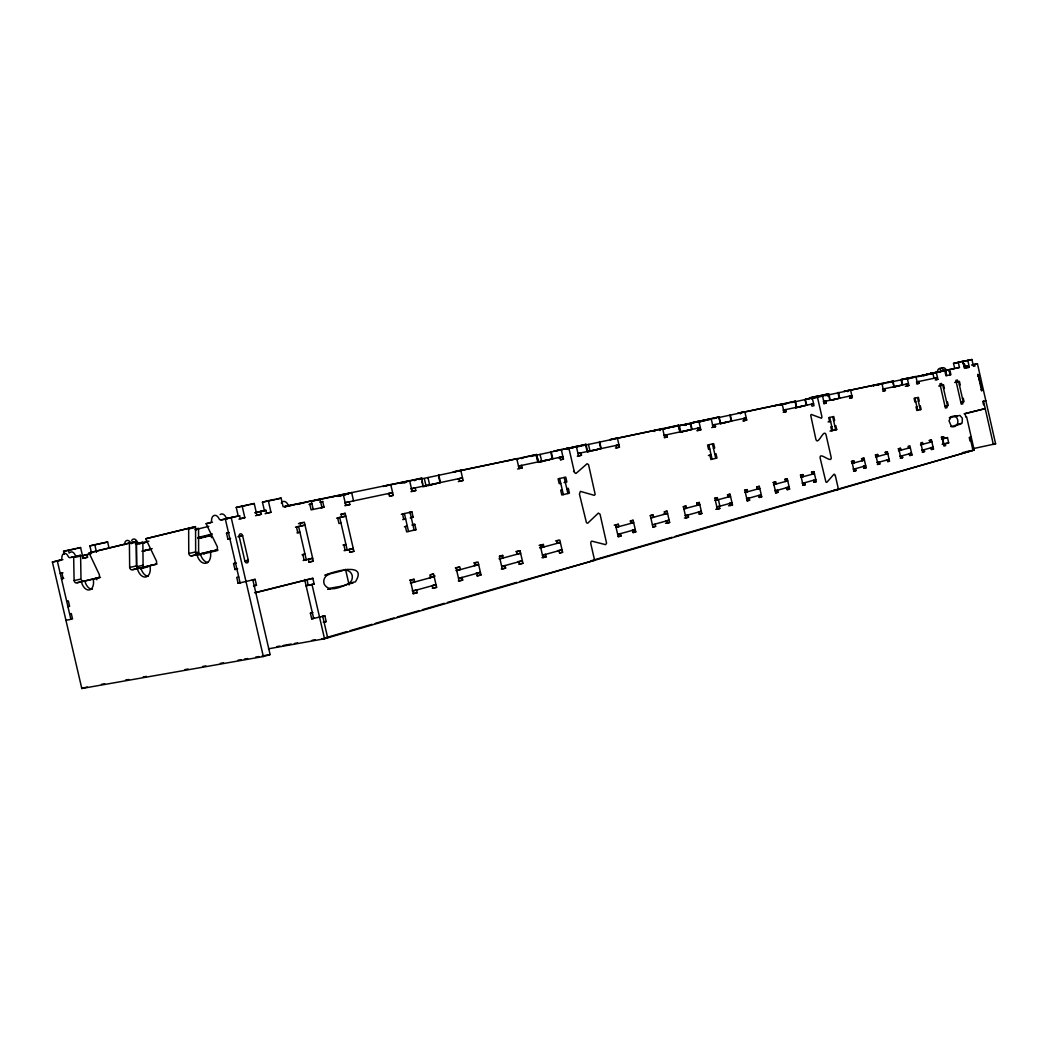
<?xml version="1.0" encoding="UTF-8"?>
<svg xmlns="http://www.w3.org/2000/svg" width="1048" height="1048" viewBox="0 0 1048 1048"><rect width="100%" height="100%" fill="white"/><g stroke="black" fill="none" stroke-linecap="round" stroke-linejoin="round"><path stroke-width="1.5" d="M124.594 544.685L124.738 543.178A5.384 3.406 77.5 0 1 130.031 541.855L131.21 543.768M950.85 417.379L948.964 420.811L951.204 425.881L952.855 426.209L962.182 423.012L962.326 418.257L959.955 415.414L949.252 417.733M329.242 574.304C324.959 575.352 322.522 580.422 324.33 584.404C331.089 595.133 346.495 582.74 355.351 581.915C368.424 561.256 332.989 571.71 325.312 575.129M344.137 495.167L351.643 492.612L353.556 500.892M923.485 375.826L932.799 372.931L934.017 378.276M339.107 496.28L351.643 492.612L337.351 496.149M324.906 637.996L346.914 631.603M350.058 630.7L372.066 624.307M375.21 623.403L394.074 617.927M397.218 617.01L419.213 610.63M422.357 609.713L444.365 603.334M447.509 602.417L516.677 582.361M519.821 581.444L594.609 560.3L590.849 543.912A2.45 1.533 78.8 0 1 591.793 541.135L605.6 544.659L606.569 543.244L600.059 514.24L598.369 513.088L587.692 523.214L586.474 522.795L579.439 494.119L580.382 491.368L594.295 495.337L595.172 494.381L588.531 464.552L587.05 463.753L575.994 473.46A2.45 1.533 76.9 0 1 574.225 471.39L568.841 447.889L564.662 448.911M590.548 560.929L672.004 537.297M675.148 536.38L831.785 490.936M96.914 579.793A9.812 6.052 77 0 0 96.626 578.208L93.167 578.981A9.825 6.052 77 0 1 89.499 589.932A9.825 6.052 77 0 1 81.39 581.745L76.386 582.911A2.79 1.703 77 0 1 74.094 580.592L73.688 557.562A2.79 1.716 77.5 0 0 73.57 556.763L70.072 557.641A2.79 1.703 77.5 0 1 68.487 556.881L67.295 554.903A5.567 3.393 77.5 0 0 62.002 556.239L61.806 558.545A2.777 1.69 77.5 0 1 60.745 559.973L52.4 562.056L81.796 688.497L263.349 656.533L270.122 654.568L252.843 579.911M268.458 648.817L324.539 638.756L974.168 450.037L966.662 416.973L965.876 417.183L965.09 413.698L985.212 408.615L964.108 413.79M964.343 366.944L963.099 361.455L971.928 359.503L973.487 366.355L975.02 366.027L974.627 364.324L977.443 363.748L995.6 443.802L993.347 444.457L983.535 401.214M324.081 622.184L326.177 621.595L324.867 615.896L321.906 616.46M970.815 440.789L970.029 441.012L969.243 437.527L971.208 436.99M412.178 590.889L416.554 590.037L417.183 592.723L413.423 593.771L410.318 580.304L414.078 579.295L414.707 581.981L410.318 582.845M430.649 574.631L433.558 574.042L436.623 587.312L432.955 588.334L432.339 585.675M459.181 578.024L462.076 577.448L462.679 580.068L459.142 581.051L456.129 567.964L459.679 567.02L460.282 569.627L455.946 570.492M475.176 565.579L474.587 562.999L478.058 562.069L481.019 574.959L477.561 575.928L476.971 573.335M502.175 566.143L505.044 565.579L505.621 568.108L502.28 569.038L499.359 556.331L502.713 555.427L503.289 557.968L498.992 558.833M515.786 551.628L520.07 550.75L522.939 563.287L519.677 564.204L519.101 561.689M542.799 554.916L545.641 554.353L546.205 556.816L543.047 557.693L540.205 545.34L543.375 544.475L543.938 546.951L539.681 547.816L542.707 546.899M557.261 543.336L556.698 540.886L559.802 540.061L562.606 552.257L559.501 553.108L558.951 550.672M617.731 534.205L620.521 533.642L621.058 535.986L618.215 536.773L615.53 525.061L618.372 524.288L618.909 526.633L616.132 527.196M630.372 520.882L633.149 520.306L635.795 531.886L633.018 532.659L632.481 530.34M655.118 524.079L655.629 526.358L652.93 527.105L650.323 515.682L653.022 514.961L653.546 517.24L650.795 517.804M664.327 511.751L667.065 511.175L669.646 522.454L667 523.201L666.476 520.935M685.274 515.537L687.999 514.987L688.51 517.214L685.942 517.922L683.388 506.787L685.968 506.092L686.466 508.319L683.755 508.883L699.815 504.691L696.933 505.293M696.606 503.053L699.317 502.49L701.832 513.507L699.317 514.201L698.806 512M716.609 506.878L719.295 506.328L719.793 508.503L717.343 509.184L714.867 498.311L717.317 497.656L717.815 499.817L715.116 500.381M727.364 494.787L730.037 494.224L732.486 504.966L730.089 505.634L729.605 503.485M746.464 498.625L749.124 498.088L749.608 500.197L747.276 500.852L744.853 490.241L747.185 489.613L747.669 491.722L745.01 492.285M756.669 486.888L759.315 486.338L761.713 496.831L759.433 497.473L758.949 495.363M774.944 490.752L777.577 490.215L778.048 492.285L775.821 492.914L773.45 482.539L775.69 481.936L776.162 484.006L773.529 484.556M784.651 479.368L787.271 478.818L789.616 489.075L787.428 489.678L786.956 487.621M802.152 483.246L804.746 482.709L805.218 484.726L803.082 485.316L800.777 475.176L802.912 474.6L803.371 476.63L800.777 477.168M811.401 472.163L813.982 471.626L816.261 481.648L814.178 482.237L813.72 480.22M853.059 469.176L855.6 468.639L856.033 470.578L854.094 471.128L851.88 461.421L853.832 460.897L854.277 462.836L851.736 463.36M861.456 458.697L863.971 458.159L866.159 467.762L864.246 468.299L863.801 466.373M876.901 462.587L879.416 462.063L879.848 463.95L877.975 464.474L875.814 454.976L877.687 454.478L878.119 456.365L875.617 456.902M899.774 456.26L902.249 455.749L902.669 457.609L900.874 458.107L898.765 448.793L900.56 448.321L900.979 450.168L898.503 450.692M908.537 448.125L908.118 446.278L909.887 445.806L911.97 455.015L910.214 455.5L909.795 453.653M921.703 450.195L924.153 449.684L924.572 451.505L922.843 451.989L920.773 442.872L922.502 442.4L922.908 444.221L920.471 444.745M929.026 440.514L931.449 439.99L933.506 449.016L931.816 449.487L931.397 447.679M81.796 688.497L87.246 686.977M942.126 444.404L945.178 443.553M312.92 612.49L310.391 613.172L311.701 618.857L314.23 618.163M412.794 591.085L436.007 584.666L432.903 585.269M458.539 578.431L480.429 572.378L475.805 573.295M501.691 566.496L522.376 560.785L517.804 561.689M542.471 555.23L562.042 549.82L557.51 550.724M617.678 534.428L635.271 529.567L632.311 530.17M652.406 524.825L669.122 520.201L666.201 520.804M685.431 515.695L701.335 511.306L698.44 511.882M716.845 507.009L732.002 502.817L729.146 503.407M746.792 498.73L761.241 494.735M775.35 490.831L789.144 487.019L786.354 487.595M802.624 483.285L815.803 479.643M853.648 469.19L865.727 465.849L863.028 466.399M877.543 462.574L889.123 459.378M900.455 456.247L911.55 453.168L908.93 453.719M922.437 450.168L933.1 447.221L930.506 447.758M942.781 444.378L948.689 442.898L947.484 437.566L941.562 439.033M324.867 615.896L311.701 618.857M923.406 375.498L932.799 372.931L918.585 376.573M568.592 448.662L567.636 448.963L568.54 448.819M432.012 576.872L435.09 576.033M410.934 583.002L434.173 576.701L429.523 577.631M456.731 570.584L478.648 564.649L474.037 565.566M499.935 558.872L520.646 553.265L517.594 553.881M540.768 547.803L560.366 542.497L557.353 543.113M616.067 527.393L633.673 522.625L630.726 523.227M650.847 517.974L667.576 513.441L663.201 514.332M715.352 500.486L730.521 496.372L727.679 496.962M745.338 492.364L759.8 488.434L756.984 489.023M773.935 484.608L787.742 480.862L784.952 481.451M801.235 477.207L814.44 473.631L811.676 474.207M852.325 463.36L864.417 460.085L861.718 460.648M876.246 456.876L887.839 453.732L885.18 454.295M899.184 450.653L910.293 447.64M921.192 444.693L931.869 441.798L929.275 442.348M947.484 437.566L943.986 438.523L943.58 436.728L941.156 437.252M337.548 496.425L351.643 492.612M433.558 574.042L429.89 575.038L430.505 577.697M520.07 550.75L516.795 551.641L517.371 554.156M633.149 520.306L630.359 521.066L630.883 523.384M667.065 511.175L664.406 511.896L664.93 514.149M699.317 502.49L696.789 503.171L697.3 505.385M730.037 494.224L727.626 494.866L728.124 497.027M759.315 486.338L757.023 486.953L757.508 489.062M787.271 478.818L785.083 479.408L785.555 481.464M813.982 471.626L811.886 472.19L812.344 474.194M863.971 458.159L862.059 458.683L862.491 460.609M887.276 459.889L887.708 461.762L889.542 461.251L887.407 451.858L885.573 452.356L885.992 454.229M931.449 439.99L929.759 440.448L930.165 442.256M943.58 436.728L941.916 437.173L943.947 446.107L945.597 445.649L945.191 443.867M418.886 479.473L536.655 454.518L538.345 461.854L549.506 459.666M404.096 482.617L406.139 482.106L403.375 482.67M328.129 589.212C335.085 585.662 353.792 587.928 352.233 575.575C351.46 571.92 347.556 569.405 343.901 570.361L347.805 569.536M950.746 426.549C961.37 429.104 959.234 411.484 950.091 417.418M530.694 456.443L586.107 444.339L587.443 451.491M585.216 445.138L678.79 425.239L679.746 431.999M438.68 474.692L440.488 482.525L427.885 485.709M812.632 398.279L811.322 398.633L813.104 398.306M314.138 583.998L306.108 585.766L314.138 583.998L312.815 578.299L254.585 592.736M64.269 554.353L63.561 551.3L80.591 547.554L83.067 558.217L87.56 557.261L86.945 554.602L82.058 555.82L89.696 554.13M238.276 516.219L236.245 507.429L254.219 503.499L256.917 515.184L261.397 514.254L260.716 511.345L254.847 512.799L265.878 510.284L266.546 513.179L270.974 512.262L268.301 500.682L262.445 502.162L264.437 510.821M76.923 548.484L80.591 547.554M249.817 504.625L254.219 503.499M91.608 553.423L89.853 545.89L107.63 541.999L109.097 548.301M107.63 541.999L89.853 545.89M276.711 499.215L281.1 498.114L283.091 506.734L421.833 478.163L423.025 486.233M565.972 449.068L586.107 444.339M677.755 426.025L719.151 416.934L720.356 423.418M544.37 460.924L541.384 461.67M547.017 460.255L552.807 458.801L551.143 451.531M718.299 417.641L795.55 401.201L796.388 407.358M876.403 385.153L893.171 381.092L893.931 386.751M324.932 575.142L342.316 570.754M255.804 592.683L312.815 578.299M77.251 582.727L98.276 577.776A2.83 1.755 77.1 0 0 99.337 574.618L89.407 553.645A2.83 1.742 77.5 0 1 89.159 552.872L136.214 541.41A2.869 1.821 77.6 0 1 136.319 542.235L136.567 565.92A2.869 1.821 77.1 0 0 138.978 568.304L156.034 564.296M132.939 569.64L155.34 564.374A2.908 1.86 77.1 0 0 156.493 561.112L146.104 539.524A2.908 1.86 77.6 0 1 145.842 538.724L195.452 526.633A2.961 1.939 77.7 0 1 195.57 527.485L195.649 551.955A2.961 1.926 77.1 0 0 198.19 554.392L216.766 550.043M188.535 528.074A2.974 1.939 77.7 0 1 188.653 528.913L188.758 553.488A2.974 1.926 77.1 0 0 191.299 555.938L216.071 550.121A3.013 1.978 77.2 0 0 217.316 546.729L206.443 524.485A3 1.978 77.7 0 1 206.168 523.673L210.216 522.651A3.013 1.978 77.8 0 0 211.578 520.253A6.039 3.982 77.7 0 1 214.316 515.419A6.039 3.982 77.7 0 1 218.875 518.419A3.026 2.004 77.8 0 0 221.167 519.926L226.931 518.734M221.167 519.926L239.586 515.695L240.267 518.642L244.839 517.699L242.114 505.935M100.477 577.343L83.29 581.378A2.777 1.703 77.1 0 1 80.997 579.059L80.604 556.108A2.79 1.716 77.5 0 0 80.5 555.322L76.989 556.187A2.777 1.703 77.5 0 1 75.404 555.427L74.212 553.462A5.554 3.393 77.5 0 0 70.137 552.44M89.159 552.872L136.214 541.41M195.452 526.633L145.842 538.724M229.447 518.157L232.184 517.476M239.586 515.695L225.281 518.891L240.084 582.858M400.65 483.154L399.904 483.377L400.611 483.246M700.719 421.257L700.654 422.148M592.723 450.692L601.225 448.57L599.613 441.549M287.689 506.04L284.624 506.8L288.96 505.948M144.703 567.466A2.685 1.703 77.1 0 1 143.078 565.265L142.869 543.034A2.699 1.716 77.5 0 0 142.764 542.274L139.266 543.139A2.685 1.703 77.6 0 1 137.681 542.419L136.502 540.519A5.371 3.406 77.5 0 0 131.681 540.506M195.373 529.214L198.452 528.454A2.777 1.821 77.6 0 1 198.557 529.24L198.622 552.165A2.764 1.808 77.1 0 0 200.679 554.484M290.021 505.726L294.121 504.717M139.292 543.571L148.908 541.187M196.081 529.489L208.801 526.332M297.056 504.455L311.256 500.931L313.221 509.42M147.021 541.986L141.794 543.283L144.925 542.628M238.957 519.153L244.839 517.699M316.365 500.21L318.304 499.726M794.188 401.96L829.125 394.284L829.937 400.271M825.09 395.633L893.171 381.092M254.206 585.806L256.485 585.243L255.123 579.361L252.162 579.989M984.308 404.633L983.548 404.816L982.775 401.397L985.814 400.664M82.674 558.479L87.56 557.261M255.516 515.708L261.397 514.254M331.43 497.106L333.369 496.621M265.105 513.716L270.974 512.262M335.491 496.267L343.246 494.342L345.814 505.437L349.836 504.586L349.207 501.809L344.831 502.87M308.99 504.481L311.911 503.761L309.802 504.193L311.112 509.865L324.002 507.14L322.705 501.52L320.636 501.953M319.797 502.241L322.705 501.52M398.201 483.338L400.113 482.866M401.947 482.565L409.624 480.678L412.074 491.329L415.781 490.529L415.178 487.87L410.855 488.918M516.599 459.234L515.839 459.43L518.708 458.867M690.593 422.816L692.086 429.379L680.113 432.326M720.461 423.772L731.687 421.008L730.233 414.654M890.459 382.101L959.444 367.455L958.252 362.241L962.85 361.324L964.422 368.228L965.994 367.9L965.601 366.184L967.409 365.804L967.802 367.534L969.348 367.206L967.789 360.329M421.833 478.163L402.236 482.787M506.001 461.12L507.874 460.661M509.249 460.452L516.769 458.618L519.048 468.535L522.271 467.853L521.707 465.377L518.878 466.046M660.214 429.601L659.336 429.824L663.607 428.959L662.48 429.235M795.537 407.895L806.711 405.17L805.349 399.183M238.721 576.95L236.756 577.383L238.119 583.278L240.857 582.609M255.123 579.361L238.119 583.278M536.655 454.518L521.446 458.094M142.672 550.947L152.196 548.628M197.941 537.493L212.364 533.982M146.903 550.239L150.113 549.401M321.081 507.848L324.002 507.14M198.295 538.109L210.962 535.03L211.578 537.65M198.124 538.331L210.805 535.253M565.933 448.767L567.78 448.308L568.055 449.5M568.933 448.151L576.335 446.343L578.509 455.867L581.483 455.238L580.933 452.854L578.155 453.522M199.434 538.331L210.556 535.633M387.996 493.765L392.62 492.639L345.172 502.66M702.998 420.877L704.112 420.602M831.234 400.257L839.697 398.201L838.374 392.384M230.639 538.449L227.874 539.052L226.512 533.157L228.464 532.672M652.786 430.859L654.594 430.427L654.843 431.54M655.432 430.309L662.637 428.566L664.681 437.514L667.301 436.951L666.79 434.724L664.091 435.365M344.831 505.673L349.836 504.586M678.79 425.239L661.707 429.248M457.937 478.975L462.509 477.875L411.458 488.656M679.34 425.868C680.637 424.309 688.457 424.689 686.427 424.191M701.06 420.955L693.108 422.881M701.623 420.798L703.391 420.366M389.62 496.202L393.236 495.337L390.76 484.556L383.057 486.455L385.599 485.931M704.073 420.287L711.16 418.584L713.125 427.191L715.561 426.68L715.064 424.532L712.404 425.161M410.973 491.682L415.781 490.529M741.853 412.44L740.111 412.86L740.36 413.908M779.764 405.026L780.852 404.764L779.254 405.091M812.213 398.24L811.283 398.476L813.078 398.122M893.197 387.184L902.682 384.891L901.424 379.402M300.737 526.017L300.082 523.162L304.339 522.231L313.326 561.112L309.081 562.134L308.426 559.291M341.74 517.018L341.098 514.227L345.159 513.35L353.91 551.287L349.875 552.257L349.233 549.48M719.151 416.934L702.474 420.838M458.33 481.595L463.098 480.456L460.727 470.159L453.116 472.019L511.123 459.993M538.384 462.325L547.842 460.059M773.096 406.061L774.813 405.642M558.453 457.74L562.92 456.666L518.472 466.059M775.284 405.615L782.162 403.952L784.022 412.087L786.183 411.628L785.725 409.598L783.144 410.213M795.432 401.227L783.839 403.939M944.169 370.743L954.715 368.569L953.536 363.381L962.85 361.324M813.536 397.624L817.348 396.707L821.776 416.108A2.03 1.048 77.1 0 1 821.37 418.218L811.296 414.432L810.694 415.165L815.855 439.217C818.082 446.409 823.82 427.676 826.047 434.841L831.13 457.203C832.309 464.578 818.986 450.745 820.165 458.133L825.929 482.014L826.78 482.394L833.946 474.246A2.03 1.048 78.2 0 1 835.4 475.949M971.928 359.503L963.099 361.455M813.654 397.703L815.344 397.297M815.685 397.284L822.457 395.659L824.252 403.519L826.269 403.087L825.824 401.122L823.283 401.725M517.568 468.98L522.271 467.853M616.001 445.531L618.936 444.837L577.972 453.483M227.874 539.052L229.839 538.58M237.909 536.799L242.612 535.672L248.297 560.248A2.266 1.755 77.1 0 1 247.105 562.868A2.266 1.755 77.1 0 1 244.878 561.047L239.18 536.419A2.279 1.755 75.9 0 1 240.385 533.838A2.279 1.755 75.9 0 1 242.612 535.672L239.18 536.419M560.68 459.745L563.47 459.076L561.256 449.448L553.829 451.256L570.767 447.692M875.132 384.97L873.495 385.363L873.705 386.293M944.995 406.283L948.27 405.497L947.457 401.96L946.645 402.157M960.859 402.471L964.029 401.698L963.243 398.227L962.457 398.41M829.125 394.284L816.3 397.284M820.414 396.642L821.619 396.354M577.317 456.234L581.483 455.238M875.329 384.983L881.905 383.424L883.595 390.878L885.416 390.485L884.997 388.625L882.534 389.214M697.483 428.318L700.339 427.636L664.17 435.274M298.483 523.633L302.885 522.585M615.49 448.086L619.46 447.142L617.337 437.894L610.028 439.675L657.227 429.876M907.712 378.315L915.886 376.415L917.524 383.647L919.24 383.28L918.834 381.485L916.41 382.048M907.358 378.996L913.725 377.476M916.895 376.717L936.257 372.223L937.868 379.324L935.209 379.939M937.567 372.158L945.545 370.311L946.75 375.59M340.783 514.385L345.159 513.35M743.438 418.611L746.228 417.942L712.64 425.043M928.41 374.49L948.925 369.616L950.117 374.87M664.288 437.671L667.301 436.951M949.763 369.63L947.562 370.154A1.782 1.611 80.1 0 1 945.82 369.354A3.55 3.223 79.9 0 0 941.445 368.123M956.287 368.202L959.444 367.455M964.278 366.551L967.409 365.804M971.509 365.058L977.443 363.748M697.457 430.558L700.837 429.811L698.846 421.113L691.732 422.829L705.841 419.868M696.972 430.728L700.837 429.811M711.71 427.584L715.561 426.68M743.517 420.733L746.713 420.038L744.8 411.654L737.805 413.331L777 405.196M966.217 367.953L969.348 367.206M411.89 524.996L414.785 524.341L416.017 529.672L406.65 531.899L405.406 526.541L407.292 526.096L404.397 526.751M834.811 425.881L835.806 425.658L836.697 429.562L831.693 430.754L830.789 426.824L831.798 426.588M579.531 446.356L576.492 447.077M742.914 420.942L746.713 420.038M295.471 527.223L298.601 526.489L306.304 559.802L303.16 560.484M300.317 526.188L305.007 525.074L296.453 526.961L297.776 532.672L299.925 532.201L296.99 532.882M849.181 396.262L851.854 395.633L823.794 401.554M783.157 412.296L786.183 411.628M336.591 518.197L339.696 517.463L347.202 549.964L344.085 550.659M341.137 517.227L345.801 516.127L337.666 517.909L338.949 523.489L340.993 523.031M823.728 403.69L826.269 403.087M905.878 384.289L908.472 383.673L883.176 389.018M849.509 398.201L852.286 397.546L850.544 389.869L843.863 391.467L876.966 384.59M934.908 378.145L937.462 377.542L917.118 381.839M882.678 391.14L885.416 390.485M905.367 386.319L908.878 385.494L907.227 378.197L900.743 379.743L911.04 377.568M916.555 383.922L919.24 383.28M236.311 562.986L233.573 563.628L234.935 569.523L237.673 568.881M711.251 419.174L708.435 419.829M779.66 404.921L782.437 404.266M787.061 403.519L784.389 404.148M884.132 383.489L881.63 384.066M191.299 555.938L196.958 554.602A10.454 6.851 77.1 0 0 205.984 563.221A10.454 6.851 77.1 0 0 210.294 551.471L213.74 550.698M140.458 568.579L147.86 566.916M203.849 553.711L217.788 550.449M412.912 524.773L414.785 524.341M562.226 489.783L560.693 490.137L561.807 494.984L569.431 493.163L568.317 488.355L566.798 488.709M714.775 454.02L715.994 453.732L716.976 458.055L710.871 459.509L709.876 455.173L711.107 454.884L708.422 455.487M916.882 406.65L916.018 406.847L916.843 410.489L921.14 409.467L920.314 405.838L919.463 406.048M414.156 480.587L415.886 480.194M938.759 385.991L941.956 385.245L941.549 383.476L939.899 383.843L945.401 408.052L947.038 407.659L946.632 405.89M954.676 382.494L957.833 381.76L957.44 380.018L955.841 380.372L961.265 404.214L962.85 403.821L962.444 402.078M573.531 471.574L574.225 471.404M244.878 561.047L248.297 560.248L245.153 560.968M980.954 389.83L982.094 389.568L977.902 374.241L981.701 390.983L982.094 389.568M668.362 428.108L669.842 427.754M589.304 451.544L587.47 451.963M401.332 514.293L404.41 513.586L408.524 531.454M409.021 512.551L411.916 511.882L413.148 517.227L411.274 517.646M817.807 397.244L815.239 397.834M540.48 461.88L538.358 462.351L536.982 456.352M828.064 421.938L830.606 421.361L829.597 421.597L828.706 417.667L833.736 416.528L834.627 420.445L833.619 420.667M560.745 483.325L559.213 483.678L558.099 478.844L565.75 477.115L566.85 481.923L564.047 482.565M709.784 449.107L708.553 449.396L707.557 445.059L713.688 443.671L714.684 447.981L713.452 448.269M915.782 401.803L914.917 402L914.092 398.371L918.402 397.389L919.227 401.017L918.362 401.214M402.746 519.611L405.642 518.943L403.768 519.376L402.524 514.005L411.916 511.882M410.253 517.882L413.148 517.227M792.681 402.314L791.45 402.576M889.058 382.415L887.957 382.664M66.705 601.316L68.343 600.949L69.6 606.347L67.95 606.713M233.573 563.628L235.525 563.182M829.977 431.121L832.688 430.518L829.715 417.445M834.156 430.139L836.697 429.562M153.375 564.872L149.916 565.645A10.126 6.432 77 0 1 145.947 576.99A10.126 6.432 77 0 1 137.393 568.592L132.074 569.837A2.882 1.821 77.1 0 1 129.664 567.453L129.402 543.676A2.882 1.821 77.6 0 0 129.284 542.864M155.34 564.374L157.069 563.994M943.567 388.598L944.392 388.428L943.593 384.891L940.305 385.612M959.418 385.075L960.217 384.891L959.431 381.406L956.248 382.114M198.609 554.995L201.019 554.457M203.102 553.92L204.714 553.567M98.276 577.776L100.005 577.396M140.314 568.632L143.131 567.99M664.091 429.064L665.441 428.763M704.322 420.759L705.605 420.471M780.55 405.013L781.743 404.751M879.22 384.616L876.521 385.206M129.664 567.453L135.703 566.116M195.413 552.886L198.622 552.165M74.094 580.592L80.133 579.243M137.432 566.523L143.078 565.265M216.936 549.925L217.788 549.728M342.984 545.052L345.919 544.397L343.888 544.881L345.172 550.462L353.268 548.51L348.591 549.545M234.935 569.523L236.9 569.09M302.034 554.746L304.981 554.091L302.846 554.602L304.169 560.313L312.671 558.27L307.968 559.304M413.109 530.314L416.017 529.672M571.854 448.112L573.335 447.784M63.784 578.326L61.478 578.824L63.116 578.431L61.858 573.033L60.221 573.426L62.985 572.837M189.623 553.292L195.649 551.955M954.139 416.397L957.309 415.702M349.521 552.244L353.91 551.287M69.627 613.905L71.277 613.552L72.535 618.949L65.959 620.364M308.911 562.082L313.326 561.112M521.341 458.566L522.742 458.264M691.195 423.313L687.344 423.995M957.715 424.794L960.898 424.113M141.886 551.209L150.571 549.349M142.777 551.156L145.672 550.541M226.512 533.157L229.276 532.554M393.236 495.337L389.424 496.149L388.795 493.451M463.098 480.456L459.6 481.202L459.011 478.622M563.47 459.076L560.418 459.718L559.868 457.308M619.46 447.142L616.643 447.745L616.119 445.426M852.286 397.546L850.36 397.965L849.915 396.039M908.878 385.494L907.136 385.861L906.716 384.04M937.868 379.324L936.218 379.664L935.812 377.896M783.563 410.056L813.562 403.716M423.51 486.285L436.047 483.639M588.19 451.478L597.805 449.448M680.047 432.064L687.829 430.427M720.395 423.536L728.006 421.938M795.746 407.62L803.344 406.008M829.806 400.415L835.846 399.144M894.075 386.83L898.739 385.847M422.92 486.783L426.078 486.115L424.506 479.329M253.511 585.871L256.485 585.243M898.084 448.845L900.56 448.321M884.918 452.382L887.407 451.858M875.185 455.002L877.687 454.478M851.304 461.434L853.832 460.897M716.334 418.087L713.714 418.624M71.225 557.405L80.5 555.322M135.48 543.925L142.764 542.274M62.919 559.645L57.286 560.837L70.884 619.303M86.945 554.602L90.835 553.789M52.4 562.056L60.85 560.274M75.417 557.195L80.604 556.108M137.537 568.448A2.699 1.716 77.1 0 1 136.62 566.706L136.397 544.397L141.257 543.375M948.689 442.898L943.868 443.92L942.663 438.588M800.305 475.15L802.912 474.6M773.057 482.486L775.69 481.936M931.069 449.526L933.506 449.016M922.122 452.016L924.572 451.505M909.507 455.526L911.97 455.015M188.653 528.913L193.841 527.838M945.951 372.066L945.139 372.236L945.938 375.76L950.916 374.699L950.13 371.202L949.318 371.372M195.229 529.122L198.452 528.454M131.131 543.322L136.319 542.235M195.334 529.921L196.945 529.581M744.525 490.163L747.185 489.613M900.193 458.12L902.669 457.609M714.618 498.206L717.317 497.656M877.333 464.474L879.848 463.95M863.631 468.286L866.159 467.762M853.504 471.102L856.033 470.578M683.244 506.656L685.968 506.092M63.561 551.3L75.705 548.798M260.716 511.345L265.878 510.284M285.069 506.577L303.854 502.699M337.43 495.783L312.212 501.062L319.981 499.136L321.933 507.573M386.555 485.656L403.86 482.093M807.484 398.974L805.414 399.393L812.213 397.768L814.021 405.707L811.951 406.139L811.493 404.161M808.401 398.725L817.375 396.878M931.476 373.363L940.79 371.437M947.156 370.232L945.152 370.651A1.782 1.611 80.1 0 1 943.41 369.839A3.563 3.223 79.8 0 0 937.488 371.254A1.782 1.611 80 0 1 936.729 372.577M566.195 449.068L568.422 448.61M580.88 446.042L583.775 445.439M672.541 427.126L675.082 426.601M206.168 523.673L210.779 522.716M211.369 522.415L212.534 522.179M932.995 373.546L935.419 373.036M972.583 448.754L995.6 443.802M650.271 515.524L653.022 514.961M813.68 482.185L816.261 481.648M802.611 485.263L805.218 484.726M966.177 451.675L974.168 450.037M962.287 452.684L967.042 451.701M614.207 525.14L618.372 524.288M786.996 489.613L789.616 489.075M775.415 492.822L778.048 492.285M759.066 497.381L761.713 496.831M746.949 500.748L749.608 500.197M555.558 540.925L558.388 540.349M728.465 505.791L732.486 504.966M404.829 482.63L405.943 482.394M349.063 583.854L352.993 583.055M539.117 545.353L543.375 544.475M715.758 509.328L719.793 508.503M327.906 589.343L330.526 588.819M699.121 514.057L701.832 513.507M684.423 518.039L688.51 517.214M499.844 556.003L502.713 555.427M268.301 500.682L281.1 498.114M236.245 507.429L248.35 504.992M262.445 502.162L275.244 499.595M953.536 363.381L958.147 362.451M665.532 523.293L669.646 522.454M473.722 562.933L476.617 562.357M652.878 526.908L655.629 526.358M455.343 567.885L459.679 567.02M633.018 532.436L635.795 531.886M474.416 565.252L476.329 564.872M618.268 536.537L621.058 535.986M409.703 580.16L414.078 579.295M559.763 552.82L562.606 552.257M541.947 557.654L546.205 556.816M518.655 564.138L522.939 563.287M501.311 568.959L505.621 568.108M476.683 575.811L481.019 574.959M458.343 580.906L462.679 580.068M432.248 588.164L436.623 587.312M310.391 613.172L312.356 612.792M412.794 593.574L417.183 592.723M323.216 622.145L326.177 621.595M276.777 646.642L279.986 646.066M283.196 645.489L291.213 644.048M294.423 643.472L297.632 642.896M312.068 640.302L315.278 639.725M321.762 638.9L327.697 637.839L322.758 616.486M101.46 684.331L104.669 683.755M125.55 680.073L128.76 679.51M143.222 676.956L146.432 676.392M184.985 669.593L188.195 669.017M202.657 666.476L205.867 665.899M220.329 663.358L223.538 662.781M237.988 660.227L241.21 659.664M244.42 659.1L247.629 658.537M255.66 657.109L258.869 656.546M262.092 655.983L270.122 654.568M312.016 584.535L324.539 638.756M306.92 579.531L308.23 585.216M304.654 579.479L313.666 618.49M231.163 517.424L263.349 656.533M94.752 544.646L96.508 552.204M68.448 550.056L69.155 553.121M599.417 442.832L600.766 448.688M588.478 444.404L589.801 450.208M585.505 444.47L586.867 450.378M564.217 477.456L567.911 493.529M559.645 478.491L563.339 494.617M550.947 452.867L552.335 458.919M540.087 454.387L541.462 460.386M536.052 454.662L537.454 460.779M438.667 476.774L440.016 482.643M427.964 477.521L429.523 484.307M421.886 481.281L422.567 484.255M410.043 512.315L414.143 530.118M345.512 569.313L349.115 584.928M892.66 381.21L893.616 385.376M847.465 390.668L847.688 391.625M838.151 393.459L839.251 398.306M828.601 394.415L829.715 399.301M832.728 416.763L835.701 429.798M827.265 395.135L827.475 396.092M835.4 475.923L838.479 489.455L833.356 490.477L972.989 450.378L970.029 437.317M805.126 400.284L806.266 405.275M795.013 401.332L796.166 406.349M743.923 418.427L744.394 420.536M730.142 416.357L731.229 421.126M719.02 417.471L720.277 422.986M718.601 417.065L718.967 418.676M712.47 443.946L715.758 458.343M708.789 444.771L712.09 459.221M718.404 499.66L719.884 506.171M697.85 428.16L698.348 430.335M690.475 423.471L690.658 424.27M690.278 423.51L690.462 424.309M690.501 424.571L691.628 429.497M685.968 424.296L686.165 425.095M685.484 424.401L685.68 425.213M684.986 424.519L685.169 425.331M679.366 425.645L680.676 431.344M678.226 425.383L679.078 429.104M659.729 429.759L659.913 430.584M958.632 381.59L963.243 401.895M942.768 385.075L947.457 405.694M917.537 397.585L920.288 409.676M914.956 398.175L917.707 410.279M901.306 380.869L902.249 384.996M289.418 505.739A2.908 1.991 77.9 0 1 287.768 504.298A5.803 3.969 77.8 0 0 281.27 503.027M136.292 543.624A2.699 1.716 77.5 0 1 136.397 544.397M96.193 551.824A2.817 1.742 77.5 0 1 96.075 551.431M148.109 576.295A10.113 6.432 77 0 1 140.851 567.82M92.447 589.225A9.812 6.052 77 0 1 84.849 580.972M228.071 518.498A3.013 2.004 77.8 0 1 225.792 517.005A6.013 3.982 77.7 0 0 220.146 514.568M207.701 562.501A10.441 6.851 77.1 0 1 200.417 553.829M940.148 369.734A3.55 3.223 79.9 0 1 940.672 368.804M837.928 393.406A3.327 2.895 78.9 0 1 838.793 393.354M962.981 363.682A3.485 3.183 80.1 0 1 964.828 364.521M813.641 396.93L809.41 397.952L818.606 395.908L813.641 396.93M823.938 394.821L819.733 395.83L828.405 393.904L823.938 394.821M978.871 375.354L977.705 375.629L978.871 375.354"/></g></svg>
